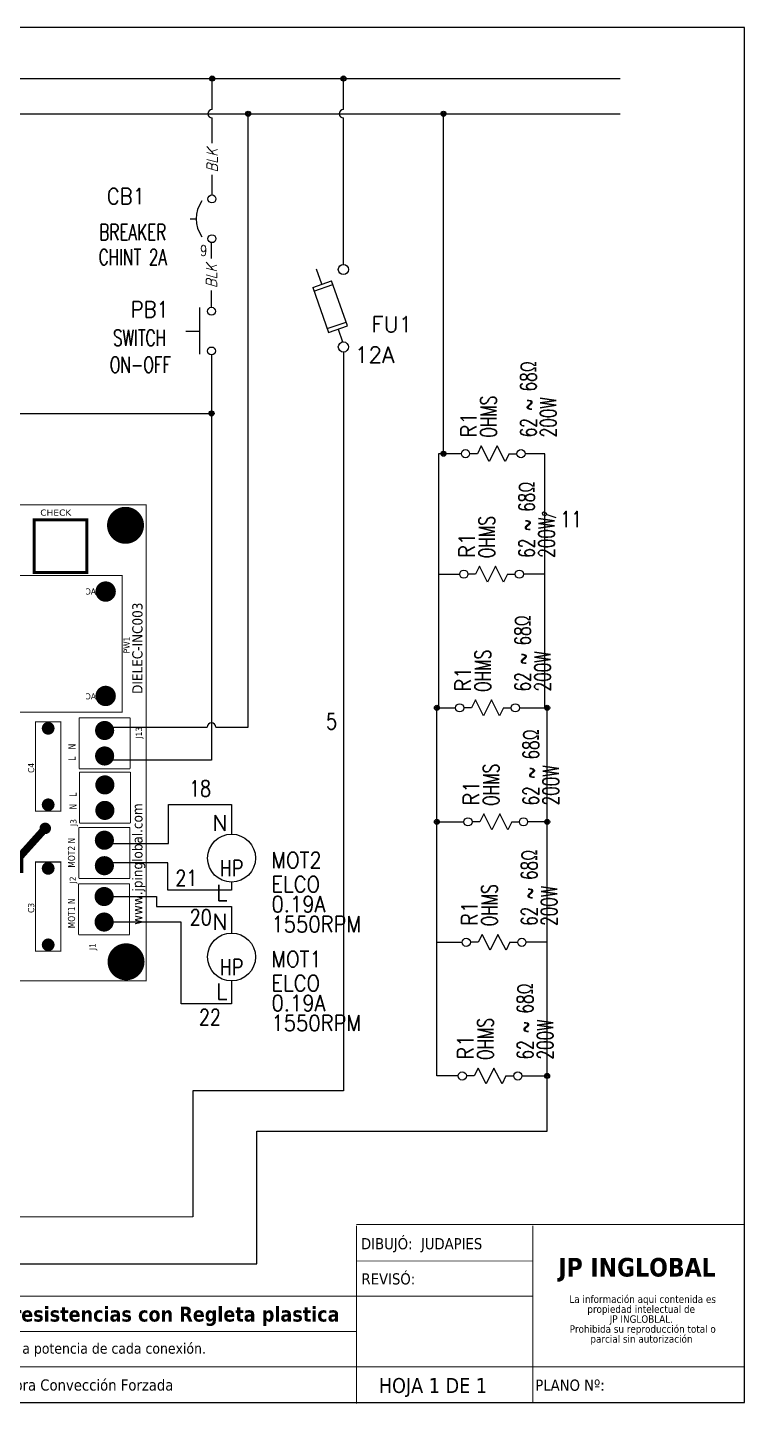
# Model space of a CAD drawing. Header units: millimetres. Extents: x 123.5 to 144.3, y 105.4 to 121.6.
# Drawn here: x 135.82 to 144.26, y 105.39 to 121.59 of the extents above; entities that cross this region are included whole.
import ezdxf
from ezdxf.enums import TextEntityAlignment as Align

# ---------------------------------------------------------------- set-up
doc = ezdxf.new("R2010")
doc.units = ezdxf.units.MM
doc.linetypes.add('CENTERX2', pattern=[20.32, 12.7, -2.54, 2.54, -2.54])
doc.linetypes.add('HIDDEN2', pattern=[0.1875, 0.125, -0.0625])
for name, color, linetype in [('BLK_12AWG', 7, 'Continuous'), ('CONTORNO', 179, 'Continuous'), ('DESC', 250, 'Continuous'), ('MISC', 7, 'Continuous'), ('SYMS', 7, 'Continuous'), ('TAGS', 250, 'Continuous'), ('TERMS', 250, 'Continuous'), ('WIRES', 7, 'Continuous')]:
    doc.layers.add(name, color=color, linetype=linetype)
doc.layers.add('WIRENO', color=7, linetype='Continuous', true_color=0x000000)
doc.styles.add('SLDTEXTSTYLE0', font='tahoma.ttf')
doc.styles.add('SLDTEXTSTYLE1', font='')
doc.styles.get("Standard").update_dxf_attribs({"font": 'tahoma.ttf'})
doc.styles.add('WD', font='romans.shx')
doc.styles.get('SLDTEXTSTYLE1').set_extended_font_data('Tahoma', bold=True)

# ---------------------------------------------------------------- blocks, each defined once
blk = doc.blocks.new('SW_NOTE_2')
at = {"layer": 'CONTORNO', "color": 0, "char_height": 1.0583, "attachment_point": 2, "style": 'SLDTEXTSTYLE0'}
for s, insert in [('La información aqui contenida es ', (10.29, 1.34)), ('propiedad intelectual de', (10.08, -0.07)), ('JP INGLOBLAL.', (10.1, -1.48)), ('Prohibida su reproducción total o ', (10.3, -2.89)), ('parcial sin autorización', (10.12, -4.3))]:
    blk.add_mtext(s, dxfattribs=dict(at, insert=insert))
blk = doc.blocks.new('VPB11')
for p, q in [((-0.094, 0.185), (-0.094, -0.18)), ((-0.202, 0), (-0.094, 0))]:
    blk.add_line(p, q)
for centre in [(0, 0.156), (0, -0.156)]:
    blk.add_circle(centre, 0.0312)
at = {"style": 'WD'}
for tag, p, width in [('INST', (0.127, 0.39), 0.7), ('LOC', (0.127, 0.221), 0.7), ('TAG1', (0.127, 0.064), 0.9), ('XREF', (0.129, -0.09), 0.7), ('DESC1', (0.129, -0.242), 0.7), ('DESC2', (0.129, -0.398), 0.7)]:
    blk.add_attdef(tag, p, '', height=0.125, dxfattribs=dict(at, width=width))
at = {"linetype": 'Continuous', "style": 'WD'}
for tag, height, flags, p in [('TERM01', 0.125, 8, (-0.055, 0.222)), ('MFG', 0.01, 9, (-0.142, -0.088)), ('CAT', 0.01, 9, (-0.142, -0.073))]:
    blk.add_attdef(tag, text='', height=height, dxfattribs=dict(at, flags=flags)).set_placement(p, align=Align.RIGHT)
at = {"color": 7, "style": 'WD', "flags": 1}
for tag, p in [('X2TERM01', (0, 0.188)), ('X8TERM02', (0, -0.188))]:
    blk.add_attdef(tag, p, '', height=0.0125, dxfattribs=at)
at = {"color": 7, "style": 'WD'}
for tag, p in [('X4LINK', (-0.266, 0)), ('X1LINK', (0, 0))]:
    blk.add_attdef(tag, p, '', height=0.01, dxfattribs=at)
at = {"style": 'WD'}
for tag, flags, p in [('CONTACT', 1, (-0.142, -0.053)), ('FAMILY', 9, (-0.142, -0.036))]:
    blk.add_attdef(tag, text='', height=0.01, dxfattribs=dict(at, flags=flags)).set_placement(p, align=Align.RIGHT)
at = {"linetype": 'Continuous', "style": 'WD', "flags": 9}
blk.add_attdef('ASSYCODE', text='', height=0.01, dxfattribs=at).set_placement((-0.155, -0.106), align=Align.CENTER)
at = {"linetype": 'Continuous', "style": 'WD', "flags": 8}
blk.add_attdef('TERM02', text='', height=0.125, dxfattribs=at).set_placement((-0.041, -0.229), align=Align.TOP_RIGHT)
blk = doc.blocks.new('WDDOT')
for radius in [0.03, 0.0187, 0.00929]:
    blk.add_circle((0, 0), radius)
blk = doc.blocks.new('WD_WNV')
at = {"linetype": 'Continuous', "style": 'WD', "width": 0.8}
blk.add_attdef('WIRENO', text='', height=0.125, dxfattribs=at).set_placement((-0.05, 0), align=Align.MIDDLE_RIGHT)
at = {"style": 'WD', "flags": 1}
for tag, p in [('W01USER', (-0.062, 0.094)), ('W02USER', (-0.062, 0.086)), ('W03USER', (-0.062, 0.078)), ('W04USER', (-0.062, 0.07)), ('W05USER', (-0.062, 0.062)), ('W06USER', (-0.062, 0.055)), ('W07USER', (-0.062, 0.047)), ('W08USER', (-0.062, 0.039)), ('W09USER', (-0.062, 0.031)), ('W10USER', (-0.062, 0.023))]:
    blk.add_attdef(tag, text='', height=0.005, dxfattribs=at).set_placement(p, align=Align.CENTER)
blk = doc.blocks.new('VT0_LGENERIC')
at = {"style": 'WD', "oblique": 15, "width": 0.9}
blk.add_attdef('COLOR', text='', height=0.125, rotation=90, dxfattribs=at).set_placement((0, 0), align=Align.MIDDLE_CENTER)
at = {"style": 'WD', "flags": 1}
for tag, p in [('X2TERM01', (0, 0.25)), ('X8TERM01', (0, -0.25))]:
    blk.add_attdef(tag, p, '', height=0.01, rotation=90, dxfattribs=at)
at = {"color": 7, "style": 'WD'}
for tag, p in [('X2_TINY_DOT_DONT_REMOVE', (0, 0.25)), ('X8_TINY_DOT_DONT_REMOVE', (0, -0.25))]:
    blk.add_attdef(tag, p, '', height=0.0001, rotation=90, dxfattribs=at)
blk = doc.blocks.new('VCB1')
at = {"linetype": 'HIDDEN2'}
blk.add_line((-0.171, 0), (-0.125, 0), dxfattribs=at)
for centre in [(0, 0.156), (0, -0.156)]:
    blk.add_circle(centre, 0.0312)
blk.add_arc((0.109, 0), 0.234, 143.1301, 216.8699)
at = {"style": 'WD'}
for tag, p, width in [('INST', (0.219, 0.388), 0.7), ('LOC', (0.219, 0.219), 0.7), ('TAG1', (0.127, 0.064), 0.9), ('XREF', (0.129, -0.09), 0.7), ('DESC1', (0.129, -0.242), 0.7), ('DESC2', (0.129, -0.389), 0.7)]:
    blk.add_attdef(tag, p, '', height=0.125, dxfattribs=dict(at, width=width))
at = {"linetype": 'Continuous', "style": 'WD'}
for tag, height, flags, p in [('TERM01', 0.125, 8, (-0.055, 0.207)), ('MFG', 0.01, 9, (-0.142, -0.088)), ('CAT', 0.01, 9, (-0.142, -0.073))]:
    blk.add_attdef(tag, text='', height=height, dxfattribs=dict(at, flags=flags)).set_placement(p, align=Align.RIGHT)
at = {"style": 'WD', "width": 0.7}
blk.add_attdef('RATING1', text='', height=0.125, dxfattribs=at).set_placement((-0.188, 0.062), align=Align.RIGHT)
at = {"color": 7, "style": 'WD', "flags": 1}
for tag, p in [('X2TERM01', (0, 0.188)), ('X8TERM02', (0, -0.188))]:
    blk.add_attdef(tag, p, '', height=0.0125, dxfattribs=at)
at = {"color": 7, "style": 'WD'}
for tag, p in [('X4LINK', (-0.25, 0)), ('X1LINK', (0, 0))]:
    blk.add_attdef(tag, p, '', height=0.01, dxfattribs=at)
at = {"linetype": 'Continuous', "style": 'WD', "flags": 9}
blk.add_attdef('ASSYCODE', text='', height=0.01, dxfattribs=at).set_placement((-0.153, -0.106), align=Align.CENTER)
at = {"style": 'WD', "flags": 9}
for tag, p in [('FAMILY', (-0.142, -0.036)), ('CONTACT', (-0.129, -0.129))]:
    blk.add_attdef(tag, text='', height=0.01, dxfattribs=at).set_placement(p, align=Align.RIGHT)
at = {"linetype": 'Continuous', "style": 'WD', "flags": 8}
blk.add_attdef('TERM02', text='', height=0.125, dxfattribs=at).set_placement((-0.041, -0.213), align=Align.TOP_RIGHT)
blk = doc.blocks.new('EPAD')
at = {"const_width": 0.5}
blk.add_lwpolyline([(-0.25, 0, 1), (0.25, 0, 1)], format="xyb", close=True, dxfattribs=at)
blk = doc.blocks.new('IncubadoraCard')
for points, const_width in [([(129.93, 110.799), (135.087, 110.799), (135.087, 114.535), (129.93, 114.535), (129.93, 110.799)], 0.008), ([(129.93, 110.799), (135.087, 110.799), (135.087, 114.535), (129.93, 114.535), (129.93, 110.799)], 0.008), ([(129.93, 110.799), (135.087, 110.799), (135.087, 114.535), (129.93, 114.535), (129.93, 110.799)], 0.008), ([(134.209, 114.004), (134.623, 114.004), (134.623, 114.417), (134.209, 114.417), (134.209, 114.004)], 0.024), ([(134.209, 114.004), (134.623, 114.004), (134.623, 114.417), (134.209, 114.417), (134.209, 114.004)], 0.024), ([(134.209, 114.004), (134.623, 114.004), (134.623, 114.417), (134.209, 114.417), (134.209, 114.004)], 0.024), ([(132.837, 112.909), (134.9, 112.909), (134.9, 113.98), (132.837, 113.98), (132.837, 112.909)], 0.008), ([(132.837, 112.909), (134.9, 112.909), (134.9, 113.98), (132.837, 113.98), (132.837, 112.909)], 0.008), ([(132.837, 112.909), (134.9, 112.909), (134.9, 113.98), (132.837, 113.98), (132.837, 112.909)], 0.008), ([(134.219, 112.131), (134.419, 112.131), (134.419, 112.831), (134.219, 112.831), (134.219, 112.131)], 0.008), ([(134.219, 112.131), (134.419, 112.131), (134.419, 112.831), (134.219, 112.831), (134.219, 112.131)], 0.008), ([(134.219, 112.131), (134.419, 112.131), (134.419, 112.831), (134.219, 112.831), (134.219, 112.131)], 0.008), ([(134.562, 112.864), (134.962, 112.864)], 0.008), ([(134.562, 112.464), (134.562, 112.864)], 0.008), ([(134.562, 112.864), (134.962, 112.864)], 0.008), ([(134.562, 112.464), (134.562, 112.864)], 0.008), ([(134.562, 112.864), (134.962, 112.864)], 0.008), ([(134.562, 112.464), (134.562, 112.864)], 0.008), ([(134.962, 112.464), (134.962, 112.864)], 0.008), ([(134.962, 112.464), (134.962, 112.864)], 0.008), ([(134.962, 112.464), (134.962, 112.864)], 0.008), ([(134.562, 112.464), (134.962, 112.464)], 0.008), ([(134.562, 112.464), (134.962, 112.464)], 0.008), ([(134.562, 112.464), (134.962, 112.464)], 0.008), ([(134.964, 112.437), (134.564, 112.437)], 0.008), ([(134.564, 112.437), (134.564, 112.037)], 0.008), ([(134.964, 112.437), (134.564, 112.437)], 0.008), ([(134.564, 112.437), (134.564, 112.037)], 0.008), ([(134.964, 112.437), (134.564, 112.437)], 0.008), ([(134.564, 112.437), (134.564, 112.037)], 0.008), ([(134.964, 112.437), (134.964, 112.037)], 0.008), ([(134.964, 112.437), (134.964, 112.037)], 0.008), ([(134.964, 112.437), (134.964, 112.037)], 0.008), ([(134.296, 111.996), (134.093, 111.77), (134.093, 111.646)], 0.06), ([(134.56, 112.003), (134.96, 112.003)], 0.008), ([(134.56, 111.603), (134.56, 112.003)], 0.008), ([(134.56, 112.003), (134.96, 112.003)], 0.008), ([(134.56, 111.603), (134.56, 112.003)], 0.008), ([(134.56, 112.003), (134.96, 112.003)], 0.008), ([(134.56, 111.603), (134.56, 112.003)], 0.008), ([(134.964, 112.037), (134.564, 112.037)], 0.008), ([(134.964, 112.037), (134.564, 112.037)], 0.008), ([(134.964, 112.037), (134.564, 112.037)], 0.008), ([(134.96, 111.603), (134.96, 112.003)], 0.008), ([(134.96, 111.603), (134.96, 112.003)], 0.008), ([(134.96, 111.603), (134.96, 112.003)], 0.008), ([(134.219, 111.032), (134.419, 111.032), (134.419, 111.732), (134.219, 111.732), (134.219, 111.032)], 0.008), ([(134.219, 111.032), (134.419, 111.032), (134.419, 111.732), (134.219, 111.732), (134.219, 111.032)], 0.008), ([(134.219, 111.032), (134.419, 111.032), (134.419, 111.732), (134.219, 111.732), (134.219, 111.032)], 0.008), ([(134.558, 111.561), (134.958, 111.561)], 0.008), ([(134.558, 111.161), (134.558, 111.561)], 0.008), ([(134.558, 111.561), (134.958, 111.561)], 0.008), ([(134.558, 111.161), (134.558, 111.561)], 0.008), ([(134.558, 111.561), (134.958, 111.561)], 0.008), ([(134.558, 111.161), (134.558, 111.561)], 0.008), ([(134.56, 111.603), (134.96, 111.603)], 0.008), ([(134.56, 111.603), (134.96, 111.603)], 0.008), ([(134.56, 111.603), (134.96, 111.603)], 0.008), ([(134.958, 111.161), (134.958, 111.561)], 0.008), ([(134.958, 111.161), (134.958, 111.561)], 0.008), ([(134.958, 111.161), (134.958, 111.561)], 0.008), ([(134.558, 111.161), (134.958, 111.161)], 0.008), ([(134.558, 111.161), (134.958, 111.161)], 0.008), ([(134.558, 111.161), (134.958, 111.161)], 0.008)]:
    blk.add_lwpolyline(points, dxfattribs=dict(const_width=const_width))
for centre, radius in [((134.926, 114.374), 0.03), ((134.77, 113.854), 0.03), ((134.77, 113.035), 0.03), ((134.319, 112.781), 0.025), ((134.762, 112.764), 0.03), ((134.762, 112.564), 0.03), ((134.764, 112.337), 0.03), ((134.319, 112.181), 0.025), ((134.764, 112.137), 0.03), ((134.296, 111.996), 0.025), ((134.76, 111.903), 0.03), ((134.319, 111.682), 0.025), ((134.76, 111.703), 0.03), ((134.758, 111.461), 0.03), ((134.758, 111.261), 0.03), ((134.319, 111.082), 0.025), ((134.93, 110.949), 0.03)]:
    blk.add_circle(centre, radius)
for p, xscale, yscale in [((134.926, 114.374), 0.29, 0.29), ((134.926, 114.374), 0.25, 0.25), ((134.77, 113.854), 0.16, 0.16), ((134.77, 113.854), 0.13, 0.13), ((134.77, 113.035), 0.16, 0.16), ((134.77, 113.035), 0.13, 0.13), ((134.762, 112.764), 0.15, 0.15), ((134.319, 112.781), 0.1, 0.1), ((134.319, 112.781), 0.08, 0.08), ((134.762, 112.764), 0.12, 0.12), ((134.762, 112.564), 0.15, 0.15), ((134.762, 112.564), 0.12, 0.12), ((134.764, 112.337), 0.15, 0.15), ((134.764, 112.337), 0.12, 0.12), ((134.319, 112.181), 0.1, 0.1), ((134.319, 112.181), 0.08, 0.08), ((134.764, 112.137), 0.15, 0.15), ((134.764, 112.137), 0.12, 0.12), ((134.296, 111.996), 0.09, 0.09), ((134.296, 111.996), 0.07, 0.07), ((134.76, 111.903), 0.15, 0.15), ((134.76, 111.903), 0.12, 0.12), ((134.76, 111.703), 0.15, 0.15), ((134.76, 111.703), 0.12, 0.12), ((134.319, 111.682), 0.1, 0.1), ((134.319, 111.682), 0.08, 0.08), ((134.758, 111.461), 0.15, 0.15), ((134.758, 111.461), 0.12, 0.12), ((134.758, 111.261), 0.15, 0.15), ((134.758, 111.261), 0.12, 0.12), ((134.319, 111.082), 0.1, 0.1), ((134.319, 111.082), 0.08, 0.08), ((134.93, 110.949), 0.29, 0.29), ((134.93, 110.949), 0.25, 0.25)]:
    blk.add_blockref('EPAD', p, dxfattribs=dict(xscale=xscale, yscale=yscale))
at = {"width": 1.25}
blk.add_text('CHECK', height=0.048, dxfattribs=at).set_placement((134.257, 114.45))
blk.add_text('CHECK', height=0.048, dxfattribs=at).set_placement((134.257, 114.45))
blk.add_text('CHECK', height=0.048, dxfattribs=at).set_placement((134.257, 114.45))
at = {"text_generation_flag": 2, "width": 1.041667}
for p in [(134.694, 113.831), (134.694, 113.831), (134.694, 113.831), (134.694, 113.008), (134.694, 113.008), (134.694, 113.008)]:
    blk.add_text('AC', height=0.048, dxfattribs=at).set_placement(p)
for s, p in [('DIELEC-INC003', (135.059, 113.051)), ('DIELEC-INC003', (135.059, 113.051)), ('DIELEC-INC003', (135.059, 113.051)), ('www.jpinglobal.com', (135.059, 111.239)), ('www.jpinglobal.com', (135.059, 111.239)), ('www.jpinglobal.com', (135.059, 111.239))]:
    blk.add_text(s, height=0.08, rotation=90).set_placement(p)
for s, height, width, p in [('PW1', 0.048, 1.041667, (134.958, 113.369)), ('PW1', 0.048, 1.041667, (134.958, 113.369)), ('PW1', 0.048, 1.041667, (134.958, 113.369)), ('J13', 0.048, 1.041667, (135.054, 112.7)), ('J13', 0.048, 1.041667, (135.054, 112.7)), ('J13', 0.048, 1.041667, (135.054, 112.7)), ('L   N', 0.056, 0.892857, (134.534, 112.527)), ('L   N', 0.056, 0.892857, (134.534, 112.527)), ('L   N', 0.056, 0.892857, (134.534, 112.527)), ('C4', 0.048, 1.041667, (134.209, 112.431)), ('C4', 0.048, 1.041667, (134.209, 112.431)), ('C4', 0.048, 1.041667, (134.209, 112.431)), ('N   L', 0.056, 0.892857, (134.542, 112.144)), ('N   L', 0.056, 0.892857, (134.542, 112.144)), ('N   L', 0.056, 0.892857, (134.542, 112.144)), ('J3', 0.048, 1.041667, (134.541, 112.014)), ('J3', 0.048, 1.041667, (134.541, 112.014)), ('J3', 0.048, 1.041667, (134.541, 112.014)), ('MOT2 N', 0.056, 0.892857, (134.53, 111.688)), ('MOT2 N', 0.056, 0.892857, (134.53, 111.688)), ('MOT2 N', 0.056, 0.892857, (134.53, 111.688)), ('J2', 0.048, 1.041667, (134.536, 111.564)), ('J2', 0.048, 1.041667, (134.536, 111.564)), ('J2', 0.048, 1.041667, (134.536, 111.564)), ('MOT1 N', 0.056, 0.892857, (134.53, 111.212)), ('MOT1 N', 0.056, 0.892857, (134.53, 111.212)), ('MOT1 N', 0.056, 0.892857, (134.53, 111.212)), ('C3', 0.048, 1.041667, (134.209, 111.332)), ('C3', 0.048, 1.041667, (134.209, 111.332)), ('C3', 0.048, 1.041667, (134.209, 111.332)), ('J1', 0.048, 1.041667, (134.691, 111.04)), ('J1', 0.048, 1.041667, (134.691, 111.04)), ('J1', 0.048, 1.041667, (134.691, 111.04))]:
    blk.add_text(s, height=height, rotation=90, dxfattribs=dict(width=width)).set_placement(p)
blk = doc.blocks.new('VDS11FR')
for p, q in [((-0.241, 0.163), (-0.094, 0.216)), ((-0.168, 0.19), (-0.21, 0.307)), ((0.032, -0.137), (-0.094, 0.216)), ((-0.241, 0.163), (-0.116, -0.19)), ((-0.231, 0.134), (-0.084, 0.187)), ((-0.126, -0.16), (0.021, -0.108)), ((-0.116, -0.19), (0.032, -0.137)), ((-0.042, -0.164), (-0.006, -0.264))]:
    blk.add_line(p, q)
for centre in [(0, 0.304), (0, -0.304)]:
    blk.add_circle(centre, 0.04)
at = {"style": 'WD', "flags": 8}
for tag, p in [('TERM02', (0.089, 0.432)), ('TERM01', (0.089, -0.303))]:
    blk.add_attdef(tag, text='', height=0.125, dxfattribs=at).set_placement(p, align=Align.TOP_LEFT)
at = {"style": 'WD'}
for tag, p, height, flags in [('X2TERM02', (0, 0.344), 0.0125, 1), ('X4LINK', (-0.348, 0), 0.01, 1), ('FAMILY', (-0.312, 0.034), 0.01, 9), ('X1LINK', (0.125, 0), 0.01, 1), ('CONTACT', (-0.312, -0.046), 0.01, 9), ('X8TERM01', (0, -0.344), 0.0125, 1)]:
    blk.add_attdef(tag, p, '', height=height, dxfattribs=dict(at, flags=flags))
at = {"style": 'WD', "width": 0.7}
blk.add_attdef('RATING1', text='', height=0.125, rotation=289.6202, dxfattribs=at).set_placement((-0.097, 0.019), align=Align.MIDDLE_CENTER)
for tag, p in [('INST', (0.219, 0.148)), ('LOC', (0.219, -0.024))]:
    blk.add_attdef(tag, p, '', height=0.125, dxfattribs=at)
at = {"style": 'WD', "flags": 9}
for tag, p in [('MFG', (-0.284, -0.003)), ('CAT', (-0.284, 0.017)), ('ASSYCODE', (-0.287, -0.024))]:
    blk.add_attdef(tag, text='', height=0.01, dxfattribs=at).set_placement(p, align=Align.CENTER)
at = {"style": 'WD'}
blk.add_attdef('TAG1', (0.219, -0.189), '', height=0.125, dxfattribs=at)
blk = doc.blocks.new('VRE1T')
for p, q in [((0, 0.125), (0, 0.188)), ((0.062, 0.094), (0, 0.125)), ((-0.062, 0.031), (0.062, 0.094)), ((0.062, -0.031), (-0.062, 0.031)), ((-0.062, -0.094), (0.062, -0.031)), ((0, -0.125), (-0.062, -0.094)), ((0, -0.125), (0, -0.188))]:
    blk.add_line(p, q)
for centre in [(0, 0.218), (0, -0.218)]:
    blk.add_circle(centre, 0.0322)
at = {"style": 'WD'}
for tag, p, width in [('INST', (0.219, 0.456), 0.7), ('LOC', (0.219, 0.287), 0.7), ('TAG1', (0.127, 0.131), 0.9), ('RATING1', (0.125, -0.026), 0.7), ('RATING2', (0.125, -0.182), 0.7), ('DESC1', (0.129, -0.338), 0.7), ('DESC2', (0.129, -0.494), 0.7)]:
    blk.add_attdef(tag, p, '', height=0.125, dxfattribs=dict(at, width=width))
at = {"linetype": 'Continuous', "style": 'WD', "flags": 8}
blk.add_attdef('TERM01', text='', height=0.125, dxfattribs=at).set_placement((-0.055, 0.269), align=Align.RIGHT)
at = {"style": 'WD', "flags": 9}
blk.add_attdef('FAMILY', (-0.184, 0.205), '', height=0.01, rotation=90, dxfattribs=at)
at = {"linetype": 'Continuous', "style": 'WD', "flags": 9}
for tag, p in [('CAT', (-0.139, 0.23)), ('MFG', (-0.12, 0.228)), ('ASSYCODE', (-0.094, 0.219))]:
    blk.add_attdef(tag, text='', height=0.01, rotation=90, dxfattribs=at).set_placement(p, align=Align.CENTER)
at = {"color": 7, "style": 'WD', "flags": 1}
for tag, p in [('X2TERM01', (0, 0.25)), ('X8TERM02', (0, -0.25))]:
    blk.add_attdef(tag, p, '', height=0.0125, dxfattribs=at)
at = {"linetype": 'Continuous', "style": 'WD', "flags": 8}
blk.add_attdef('TERM02', text='', height=0.125, dxfattribs=at).set_placement((-0.041, -0.276), align=Align.TOP_RIGHT)
blk = doc.blocks.new('VMO12')
blk.add_circle((0, 0), 0.188)
at = {"linetype": 'Continuous', "style": 'WD', "flags": 8}
for tag, p in [('TERM01', (-0.031, 0.212)), ('TERM03', (-0.219, -0.135))]:
    blk.add_attdef(tag, text='', height=0.125, dxfattribs=at).set_placement(p, align=Align.RIGHT)
at = {"style": 'WD'}
for tag, p, width in [('INST', (0.318, 0.263), 0.7), ('LOC', (0.318, 0.094), 0.7), ('TAG1', (0.312, -0.079), 0.9), ('DESC1', (0.314, -0.268), 0.9), ('DESC2', (0.314, -0.424), 0.9), ('DESC3', (0.314, -0.581), 0.9), ('RATING3', (0.314, -0.737), 0.8), ('RATING4', (0.314, -0.893), 0.8), ('WDTAGALT', (0.312, -1.063), 0.7)]:
    blk.add_attdef(tag, p, '', height=0.125, dxfattribs=dict(at, width=width))
at = {"style": 'WD', "width": 0.8}
blk.add_attdef('RATING1', text='', height=0.125, dxfattribs=at).set_placement((0, 0), align=Align.CENTER)
at = {"linetype": 'Continuous', "style": 'WD', "flags": 9}
blk.add_attdef('ASSYCODE', text='', height=0.01, dxfattribs=at).set_placement((0, 0.125), align=Align.CENTER)
at = {"style": 'WD', "flags": 9}
blk.add_attdef('FAMILY', text='', height=0.01, dxfattribs=at).set_placement((-0.005, 0.17), align=Align.CENTER)
at = {"linetype": 'Continuous', "style": 'WD', "flags": 1}
for tag, p in [('MFG', (0, 0.14)), ('CAT', (0, 0.159))]:
    blk.add_attdef(tag, text='', height=0.01, dxfattribs=at).set_placement(p, align=Align.MIDDLE)
at = {"color": 7, "style": 'WD', "flags": 1}
for tag, p in [('X2TERM01', (0, 0.188)), ('X8TERM02', (0, -0.188))]:
    blk.add_attdef(tag, p, '', height=0.0125, dxfattribs=at)
at = {"style": 'WD', "width": 0.8}
blk.add_attdef('RATING2', text='', height=0.125, dxfattribs=at).set_placement((0, -0.016), align=Align.TOP_CENTER)
at = {"linetype": 'Continuous', "style": 'WD', "flags": 8}
blk.add_attdef('TERM02', text='', height=0.125, dxfattribs=at).set_placement((-0.031, -0.209), align=Align.TOP_RIGHT)
at = {"style": 'WD', "flags": 1}
blk.add_attdef('X0TERM03', (-0.138, -0.127), '', height=0.0125, dxfattribs=at)
blk = doc.blocks.new('WD_WNH')
at = {"linetype": 'Continuous', "style": 'WD', "width": 0.8}
blk.add_attdef('WIRENO', text='', height=0.125, dxfattribs=at).set_placement((0, 0.062), align=Align.CENTER)
at = {"style": 'WD', "flags": 1}
for tag, p in [('W01USER', (0, 0.078)), ('W02USER', (0, 0.07)), ('W03USER', (0, 0.062)), ('W04USER', (0, 0.055)), ('W05USER', (0, 0.047)), ('W06USER', (0, 0.039)), ('W07USER', (0, 0.031)), ('W08USER', (0, 0.023)), ('W09USER', (0, 0.016)), ('W10USER', (0, 0.008))]:
    blk.add_attdef(tag, text='', height=0.005, dxfattribs=at).set_placement(p, align=Align.CENTER)

msp = doc.modelspace()

# ---------------------------------------------------------------- linework, layer by layer
at = {"color": 7, "linetype": 'Continuous'}
for p, q in [((144.256, 121.59), (123.506, 121.59)), ((144.256, 105.405), (144.256, 121.59)), ((123.506, 105.405), (144.256, 105.405))]:
    msp.add_line(p, q, dxfattribs=at)
at = {"color": 7, "linetype": 'CENTERX2', "lineweight": 0}
for p in [(144.256, 108.823), (133.462, 105.405)]:
    msp.add_line(p, (144.256, 105.405), dxfattribs=at)
at = {"color": 7, "linetype": 'Continuous', "lineweight": 0}
for p, q in [((139.691, 107.486), (139.691, 105.394)), ((144.256, 107.5), (139.692, 107.502)), ((141.766, 107.486), (141.766, 105.397)), ((141.766, 107.071), (139.69, 107.074)), ((141.766, 106.656), (133.465, 106.656)), ((139.691, 106.241), (133.465, 106.241)), ((144.256, 105.826), (133.465, 105.826))]:
    msp.add_line(p, q, dxfattribs=at)
at = {"layer": 'BLK_12AWG'}
for p, q in [((132.774, 120.99), (142.793, 120.99)), ((137.992, 120.626), (137.992, 120.99)), ((139.536, 120.626), (139.536, 120.99)), ((132.989, 120.576), (142.793, 120.576)), ((137.992, 120.231), (137.992, 120.526)), ((138.414, 113.357), (138.414, 120.576)), ((139.536, 118.802), (139.536, 120.526)), ((137.992, 119.622), (137.992, 119.856)), ((136.744, 113.357), (137.933, 113.357)), ((138.033, 113.357), (138.414, 113.357))]:
    msp.add_line(p, q, dxfattribs=at)
for centre, start, end in [((137.992, 120.576), 90, 270), ((139.536, 120.576), 90, 270), ((137.983, 113.357), 0, 180)]:
    msp.add_arc(centre, 0.05, start, end, dxfattribs=at)
at = {"layer": 'WIRENO'}
msp.add_lwpolyline([(142.04, 115.819), (141.934, 115.855), (141.924, 115.875), (141.895, 115.885), (141.875, 115.875), (141.885, 115.855), (141.914, 115.845), (141.924, 115.85)], dxfattribs=at)
at = {"layer": 'WIRES'}
for p, q in [((140.714, 116.574), (140.714, 120.576)), ((137.984, 118.87), (137.984, 119.06)), ((137.984, 118.298), (137.984, 118.496)), ((139.536, 117.771), (139.536, 109.075)), ((137.984, 117.736), (137.984, 112.966)), ((135.234, 117.049), (137.984, 117.049)), ((140.925, 116.574), (140.655, 116.574)), ((140.655, 116.574), (140.655, 115.156)), ((141.905, 116.574), (141.675, 116.574)), ((141.905, 115.156), (141.905, 116.574)), ((140.655, 115.156), (140.905, 115.156)), ((140.655, 115.156), (140.655, 113.583)), ((141.905, 115.156), (141.655, 115.156)), ((141.905, 113.583), (141.905, 115.156)), ((140.637, 112.241), (140.637, 113.583)), ((140.655, 113.583), (140.857, 113.583)), ((141.607, 113.583), (141.905, 113.583)), ((141.934, 113.583), (141.905, 113.583)), ((141.934, 112.241), (141.934, 113.583)), ((137.983, 112.966), (136.813, 112.966)), ((137.479, 111.984), (137.479, 112.446)), ((137.479, 112.446), (138.22, 112.446)), ((138.22, 112.446), (138.22, 112.096)), ((140.637, 110.823), (140.637, 112.241)), ((140.637, 112.241), (140.954, 112.241)), ((141.934, 112.241), (141.704, 112.241)), ((141.934, 110.823), (141.934, 112.241)), ((136.739, 111.984), (137.479, 111.984)), ((137.469, 111.757), (136.681, 111.757)), ((137.469, 111.438), (137.469, 111.757)), ((138.22, 111.438), (137.469, 111.438)), ((138.22, 111.533), (138.22, 111.438)), ((136.674, 111.363), (137.335, 111.363)), ((137.335, 111.363), (137.335, 111.246)), ((137.335, 111.246), (138.22, 111.246)), ((138.22, 111.246), (138.22, 110.931)), ((137.628, 111.06), (136.697, 111.06)), ((137.628, 110.097), (137.628, 111.06)), ((140.637, 109.25), (140.637, 110.823)), ((140.637, 110.823), (140.934, 110.823)), ((141.934, 110.823), (141.684, 110.823)), ((141.934, 109.25), (141.934, 110.823)), ((138.22, 110.369), (138.22, 110.097)), ((138.22, 110.097), (137.628, 110.097)), ((140.887, 109.25), (140.637, 109.25)), ((141.637, 109.25), (141.934, 109.25)), ((141.933, 108.6), (141.933, 109.25)), ((139.536, 109.075), (137.764, 109.075)), ((137.764, 109.075), (137.764, 107.59)), ((138.517, 107.038), (138.517, 108.6)), ((138.517, 108.6), (141.933, 108.6)), ((133.386, 107.59), (137.765, 107.594)), ((132.886, 107.038), (138.517, 107.038))]:
    msp.add_line(p, q, dxfattribs=at)

# ---------------------------------------------------------------- block references
at = {"layer": 'CONTORNO', "color": 7, "xscale": 0.083, "yscale": 0.083, "zscale": 0.083}
msp.add_blockref('SW_NOTE_2', (142.204, 106.555), dxfattribs=at)
at = {"layer": 'DESC', "xscale": 1.5, "yscale": 1.5, "zscale": 1.5}
msp.add_blockref('IncubadoraCard', (-65.417, -55.83), dxfattribs=at)
at = {"layer": 'SYMS'}
for p in [(137.992, 120.99), (139.536, 120.99), (138.414, 120.576), (140.714, 120.576), (137.984, 117.049), (140.714, 116.574), (140.637, 113.583), (141.934, 113.583), (140.637, 112.241), (141.934, 112.241), (141.933, 109.25)]:
    msp.add_blockref('WDDOT', p, dxfattribs=at)
ref = msp.add_blockref('VT0_LGENERIC', (137.992, 120.027), dxfattribs=at)
ref.add_attrib('X2_TINY_DOT_DONT_REMOVE', '.', (137.992, 120.231), dxfattribs={"layer": 'MISC', "color": 7, "height": 0.0001, "rotation": 90, "style": 'WD'})
ref.add_attrib('X8_TINY_DOT_DONT_REMOVE', '.', (137.992, 119.856), dxfattribs={"layer": 'MISC', "color": 7, "height": 0.0001, "rotation": 90, "style": 'WD'})
ref.add_attrib('COLOR', 'BLK', dxfattribs={"layer": 'MISC', "height": 0.125, "rotation": 90, "style": 'WD', "oblique": 15, "width": 0.9}).set_placement((137.992, 120.027), align=Align.MIDDLE_CENTER)
ref = msp.add_blockref('VCB1', (137.989, 119.339), dxfattribs=dict(at, xscale=1.5, yscale=1.5, zscale=1.5))
ref.add_attrib('DESC2', 'CHINT 2A', (136.656, 118.795), dxfattribs={"layer": 'DESC', "height": 0.1875, "style": 'WD', "width": 0.7})
ref.add_attrib('DESC1', 'BREAKER', (136.664, 119.089), dxfattribs={"layer": 'DESC', "height": 0.1875, "style": 'WD', "width": 0.7})
ref.add_attrib('TAG1', 'CB1', (136.752, 119.511), dxfattribs={"layer": 'TAGS', "height": 0.1875, "style": 'WD', "width": 0.9})
ref = msp.add_blockref('VT0_LGENERIC', (137.984, 118.666), dxfattribs=at)
ref.add_attrib('X2_TINY_DOT_DONT_REMOVE', '.', (137.984, 118.87), dxfattribs={"layer": 'MISC', "color": 7, "height": 0.0001, "rotation": 90, "style": 'WD'})
ref.add_attrib('X8_TINY_DOT_DONT_REMOVE', '.', (137.984, 118.496), dxfattribs={"layer": 'MISC', "color": 7, "height": 0.0001, "rotation": 90, "style": 'WD'})
ref.add_attrib('COLOR', 'BLK', dxfattribs={"layer": 'MISC', "height": 0.125, "rotation": 90, "style": 'WD', "oblique": 15, "width": 0.9}).set_placement((137.984, 118.666), align=Align.MIDDLE_CENTER)
ref = msp.add_blockref('VDS11FR', (139.536, 118.286), dxfattribs=dict(at, xscale=1.5, yscale=1.5, zscale=1.5))
ref.add_attrib('TERM01', '12A', dxfattribs={"layer": 'TERMS', "height": 0.1875, "style": 'WD', "flags": 8}).set_placement((139.67, 117.832), align=Align.TOP_LEFT)
ref.add_attrib('TAG1', 'FU1', (139.865, 118.003), dxfattribs={"layer": 'TAGS', "height": 0.1875, "style": 'WD'})
ref = msp.add_blockref('VPB11', (137.984, 118.017), dxfattribs=dict(at, xscale=1.5, yscale=1.5, zscale=1.5))
ref.add_attrib('DESC2', 'ON-OFF', (136.788, 117.527), dxfattribs={"layer": 'DESC', "height": 0.1875, "style": 'WD', "width": 0.7})
ref.add_attrib('DESC1', 'SWITCH', (136.825, 117.844), dxfattribs={"layer": 'DESC', "height": 0.1875, "style": 'WD', "width": 0.7})
ref.add_attrib('TAG1', 'PB1', (137.033, 118.179), dxfattribs={"layer": 'TAGS', "height": 0.1875, "style": 'WD', "width": 0.9})
ref = msp.add_blockref('VRE1T', (141.3, 116.574), dxfattribs=dict(at, xscale=1.5, yscale=1.5, zscale=1.5, rotation=90))
ref.add_attrib('RATING1', 'OHMS', (141.338, 116.762), dxfattribs={"layer": 'MISC', "height": 0.1875, "rotation": 90, "style": 'WD', "width": 0.7})
ref.add_attrib('DESC2', '200W', (142.041, 116.767), dxfattribs={"layer": 'DESC', "height": 0.1875, "rotation": 90, "style": 'WD', "width": 0.7})
ref.add_attrib('DESC1', '62 ~ 68Ω', (141.807, 116.767), dxfattribs={"layer": 'DESC', "height": 0.1875, "rotation": 90, "style": 'WD', "width": 0.7})
ref.add_attrib('TAG1', 'R1', (141.104, 116.764), dxfattribs={"layer": 'TAGS', "height": 0.1875, "rotation": 90, "style": 'WD', "width": 0.9})
ref = msp.add_blockref('VRE1T', (141.28, 115.156), dxfattribs=dict(at, xscale=1.5, yscale=1.5, zscale=1.5, rotation=90))
ref.add_attrib('RATING1', 'OHMS', (141.318, 115.344), dxfattribs={"layer": 'MISC', "height": 0.1875, "rotation": 90, "style": 'WD', "width": 0.7})
ref.add_attrib('DESC2', '200W', (142.021, 115.349), dxfattribs={"layer": 'DESC', "height": 0.1875, "rotation": 90, "style": 'WD', "width": 0.7})
ref.add_attrib('DESC1', '62 ~ 68Ω', (141.787, 115.349), dxfattribs={"layer": 'DESC', "height": 0.1875, "rotation": 90, "style": 'WD', "width": 0.7})
ref.add_attrib('TAG1', 'R1', (141.084, 115.347), dxfattribs={"layer": 'TAGS', "height": 0.1875, "rotation": 90, "style": 'WD', "width": 0.9})
ref = msp.add_blockref('VRE1T', (141.232, 113.583), dxfattribs=dict(at, xscale=1.5, yscale=1.5, zscale=1.5, rotation=90))
ref.add_attrib('RATING1', 'OHMS', (141.271, 113.77), dxfattribs={"layer": 'MISC', "height": 0.1875, "rotation": 90, "style": 'WD', "width": 0.7})
ref.add_attrib('DESC2', '200W', (141.974, 113.776), dxfattribs={"layer": 'DESC', "height": 0.1875, "rotation": 90, "style": 'WD', "width": 0.7})
ref.add_attrib('DESC1', '62 ~ 68Ω', (141.74, 113.776), dxfattribs={"layer": 'DESC', "height": 0.1875, "rotation": 90, "style": 'WD', "width": 0.7})
ref.add_attrib('TAG1', 'R1', (141.036, 113.773), dxfattribs={"layer": 'TAGS', "height": 0.1875, "rotation": 90, "style": 'WD', "width": 0.9})
ref = msp.add_blockref('VRE1T', (141.329, 112.241), dxfattribs=dict(at, xscale=1.5, yscale=1.5, zscale=1.5, rotation=90))
ref.add_attrib('RATING1', 'OHMS', (141.368, 112.429), dxfattribs={"layer": 'MISC', "height": 0.1875, "rotation": 90, "style": 'WD', "width": 0.7})
ref.add_attrib('DESC2', '200W', (142.071, 112.434), dxfattribs={"layer": 'DESC', "height": 0.1875, "rotation": 90, "style": 'WD', "width": 0.7})
ref.add_attrib('DESC1', '62 ~ 68Ω', (141.837, 112.434), dxfattribs={"layer": 'DESC', "height": 0.1875, "rotation": 90, "style": 'WD', "width": 0.7})
ref.add_attrib('TAG1', 'R1', (141.134, 112.431), dxfattribs={"layer": 'TAGS', "height": 0.1875, "rotation": 90, "style": 'WD', "width": 0.9})
ref = msp.add_blockref('VMO12', (138.22, 111.814), dxfattribs=dict(at, xscale=1.5, yscale=1.5, zscale=1.5))
ref.add_attrib('DESC3', '1550RPM', (138.69, 110.943), dxfattribs={"layer": 'DESC', "height": 0.1875, "style": 'WD', "width": 0.9})
ref.add_attrib('RATING2', 'HP', dxfattribs={"layer": 'MISC', "height": 0.1875, "style": 'WD', "width": 0.8}).set_placement((138.22, 111.79), align=Align.TOP_CENTER)
ref.add_attrib('DESC1', 'ELCO', (138.69, 111.412), dxfattribs={"layer": 'DESC', "height": 0.1875, "style": 'WD', "width": 0.9})
ref.add_attrib('DESC2', '0.19A', (138.69, 111.178), dxfattribs={"layer": 'DESC', "height": 0.1875, "style": 'WD', "width": 0.9})
ref.add_attrib('TAG1', 'MOT2', (138.688, 111.696), dxfattribs={"layer": 'TAGS', "height": 0.1875, "style": 'WD', "width": 0.9})
ref.add_attrib('TERM02', 'L', dxfattribs={"layer": 'TERMS', "linetype": 'Continuous', "height": 0.188, "style": 'WD', "flags": 8}).set_placement((138.173, 111.5), align=Align.TOP_RIGHT)
ref.add_attrib('TERM01', 'N', dxfattribs={"layer": 'TERMS', "linetype": 'Continuous', "height": 0.188, "style": 'WD', "flags": 8}).set_placement((138.173, 112.133), align=Align.RIGHT)
ref = msp.add_blockref('VRE1T', (141.309, 110.823), dxfattribs=dict(at, xscale=1.5, yscale=1.5, zscale=1.5, rotation=90))
ref.add_attrib('RATING1', 'OHMS', (141.348, 111.011), dxfattribs={"layer": 'MISC', "height": 0.1875, "rotation": 90, "style": 'WD', "width": 0.7})
ref.add_attrib('DESC2', '200W', (142.051, 111.016), dxfattribs={"layer": 'DESC', "height": 0.1875, "rotation": 90, "style": 'WD', "width": 0.7})
ref.add_attrib('DESC1', '62 ~ 68Ω', (141.817, 111.016), dxfattribs={"layer": 'DESC', "height": 0.1875, "rotation": 90, "style": 'WD', "width": 0.7})
ref.add_attrib('TAG1', 'R1', (141.114, 111.014), dxfattribs={"layer": 'TAGS', "height": 0.1875, "rotation": 90, "style": 'WD', "width": 0.9})
ref = msp.add_blockref('VMO12', (138.22, 110.65), dxfattribs=dict(at, xscale=1.5, yscale=1.5, zscale=1.5))
ref.add_attrib('DESC3', '1550RPM', (138.69, 109.779), dxfattribs={"layer": 'DESC', "height": 0.1875, "style": 'WD', "width": 0.9})
ref.add_attrib('RATING2', 'HP', dxfattribs={"layer": 'MISC', "height": 0.1875, "style": 'WD', "width": 0.8}).set_placement((138.22, 110.625), align=Align.TOP_CENTER)
ref.add_attrib('DESC1', 'ELCO', (138.69, 110.248), dxfattribs={"layer": 'DESC', "height": 0.1875, "style": 'WD', "width": 0.9})
ref.add_attrib('DESC2', '0.19A', (138.69, 110.014), dxfattribs={"layer": 'DESC', "height": 0.1875, "style": 'WD', "width": 0.9})
ref.add_attrib('TAG1', 'MOT1', (138.688, 110.532), dxfattribs={"layer": 'TAGS', "height": 0.1875, "style": 'WD', "width": 0.9})
ref.add_attrib('TERM02', 'L', dxfattribs={"layer": 'TERMS', "linetype": 'Continuous', "height": 0.188, "style": 'WD', "flags": 8}).set_placement((138.173, 110.336), align=Align.TOP_RIGHT)
ref.add_attrib('TERM01', 'N', dxfattribs={"layer": 'TERMS', "linetype": 'Continuous', "height": 0.188, "style": 'WD', "flags": 8}).set_placement((138.173, 110.969), align=Align.RIGHT)
ref = msp.add_blockref('VRE1T', (141.262, 109.25), dxfattribs=dict(at, xscale=1.5, yscale=1.5, zscale=1.5, rotation=90))
ref.add_attrib('RATING1', 'OHMS', (141.301, 109.437), dxfattribs={"layer": 'MISC', "height": 0.1875, "rotation": 90, "style": 'WD', "width": 0.7})
ref.add_attrib('DESC2', '200W', (142.004, 109.443), dxfattribs={"layer": 'DESC', "height": 0.1875, "rotation": 90, "style": 'WD', "width": 0.7})
ref.add_attrib('DESC1', '62 ~ 68Ω', (141.769, 109.443), dxfattribs={"layer": 'DESC', "height": 0.1875, "rotation": 90, "style": 'WD', "width": 0.7})
ref.add_attrib('TAG1', 'R1', (141.066, 109.44), dxfattribs={"layer": 'TAGS', "height": 0.1875, "rotation": 90, "style": 'WD', "width": 0.9})
at = {"layer": 'WIRENO'}
ref = msp.add_blockref('WD_WNV', (137.984, 118.965), dxfattribs=at)
ref.add_attrib('WIRENO', '9', dxfattribs={"linetype": 'Continuous', "height": 0.125, "style": 'WD', "width": 0.8}).set_placement((137.934, 118.965), align=Align.MIDDLE_RIGHT)
ref = msp.add_blockref('WD_WNV', (141.905, 115.865), dxfattribs=dict(at, xscale=1.5, yscale=1.5, zscale=1.5))
ref.add_attrib('WIRENO', '11', dxfattribs={"linetype": 'Continuous', "height": 0.1875, "style": 'WD', "width": 0.8}).set_placement((142.088, 115.803), align=Align.MIDDLE_LEFT)
ref = msp.add_blockref('WD_WNV', (139.536, 113.423), dxfattribs=dict(at, xscale=1.5, yscale=1.5, zscale=1.5))
ref.add_attrib('WIRENO', '5', dxfattribs={"linetype": 'Continuous', "height": 0.188, "style": 'WD', "width": 0.8}).set_placement((139.461, 113.423), align=Align.MIDDLE_RIGHT)
ref = msp.add_blockref('WD_WNH', (137.849, 112.446), dxfattribs=dict(at, xscale=1.5, yscale=1.5, zscale=1.5))
ref.add_attrib('WIRENO', '18', dxfattribs={"linetype": 'Continuous', "height": 0.1875, "style": 'WD', "width": 0.8}).set_placement((137.849, 112.539), align=Align.CENTER)
ref = msp.add_blockref('WD_WNH', (137.147, 111.08), dxfattribs=dict(at, xscale=1.5, yscale=1.5, zscale=1.5))
ref.add_attrib('WIRENO', '21', dxfattribs={"linetype": 'Continuous', "height": 0.1875, "style": 'WD', "width": 0.8}).set_placement((137.688, 111.486), align=Align.CENTER)
ref = msp.add_blockref('WD_WNH', (137.207, 110.554), dxfattribs=dict(at, xscale=1.5, yscale=1.5, zscale=1.5))
ref.add_attrib('WIRENO', '20', dxfattribs={"linetype": 'Continuous', "height": 0.1875, "style": 'WD', "width": 0.8}).set_placement((137.857, 111.023), align=Align.CENTER)
ref = msp.add_blockref('WD_WNH', (137.965, 109.754), dxfattribs=dict(at, xscale=1.5, yscale=1.5, zscale=1.5))
ref.add_attrib('WIRENO', '22', dxfattribs={"linetype": 'Continuous', "height": 0.1875, "style": 'WD', "width": 0.8}).set_placement((137.965, 109.848), align=Align.CENTER)

# ---------------------------------------------------------------- texts
at = {"color": 7, "linetype": 'Continuous', "lineweight": 0, "attachment_point": 1, "style": 'SLDTEXTSTYLE0'}
for s, insert, char_height in [('REVISÓ:', (139.749, 106.927), 0.1318), ('Verificar cableado de acuerdo a potencia de cada conexión.', (133.505, 106.105), 0.1245), ('\\pi-0.39529,l0.52705,t1.0541;NOMBRE:^IPlano Incubadora Convección Forzada', (133.515, 105.678), 0.13176), ('HOJA 1 DE 1', (139.953, 105.694), 0.17568), ('PLANO Nº:', (141.795, 105.676), 0.1318)]:
    msp.add_mtext(s, dxfattribs=dict(at, insert=insert, char_height=char_height))
at = {"layer": 'CONTORNO', "color": 7}
for s, insert, char_height, attachment_point, style in [('DIBUJÓ:  JUDAPIES', (139.743, 107.341), 0.13176, 1, 'SLDTEXTSTYLE0'), ('   Unir conexion de resistencias con Regleta plastica', (136.437, 106.534), 0.17568, 2, 'SLDTEXTSTYLE1')]:
    msp.add_mtext(s, dxfattribs=dict(at, insert=insert, char_height=char_height, attachment_point=attachment_point, style=style))
at = {"layer": 'CONTORNO', "insert": (142.067, 107.108), "char_height": 0.2196, "attachment_point": 1, "style": 'SLDTEXTSTYLE1'}
msp.add_mtext('JP INGLOBAL', dxfattribs=at)

doc.saveas('drawing.dxf')
